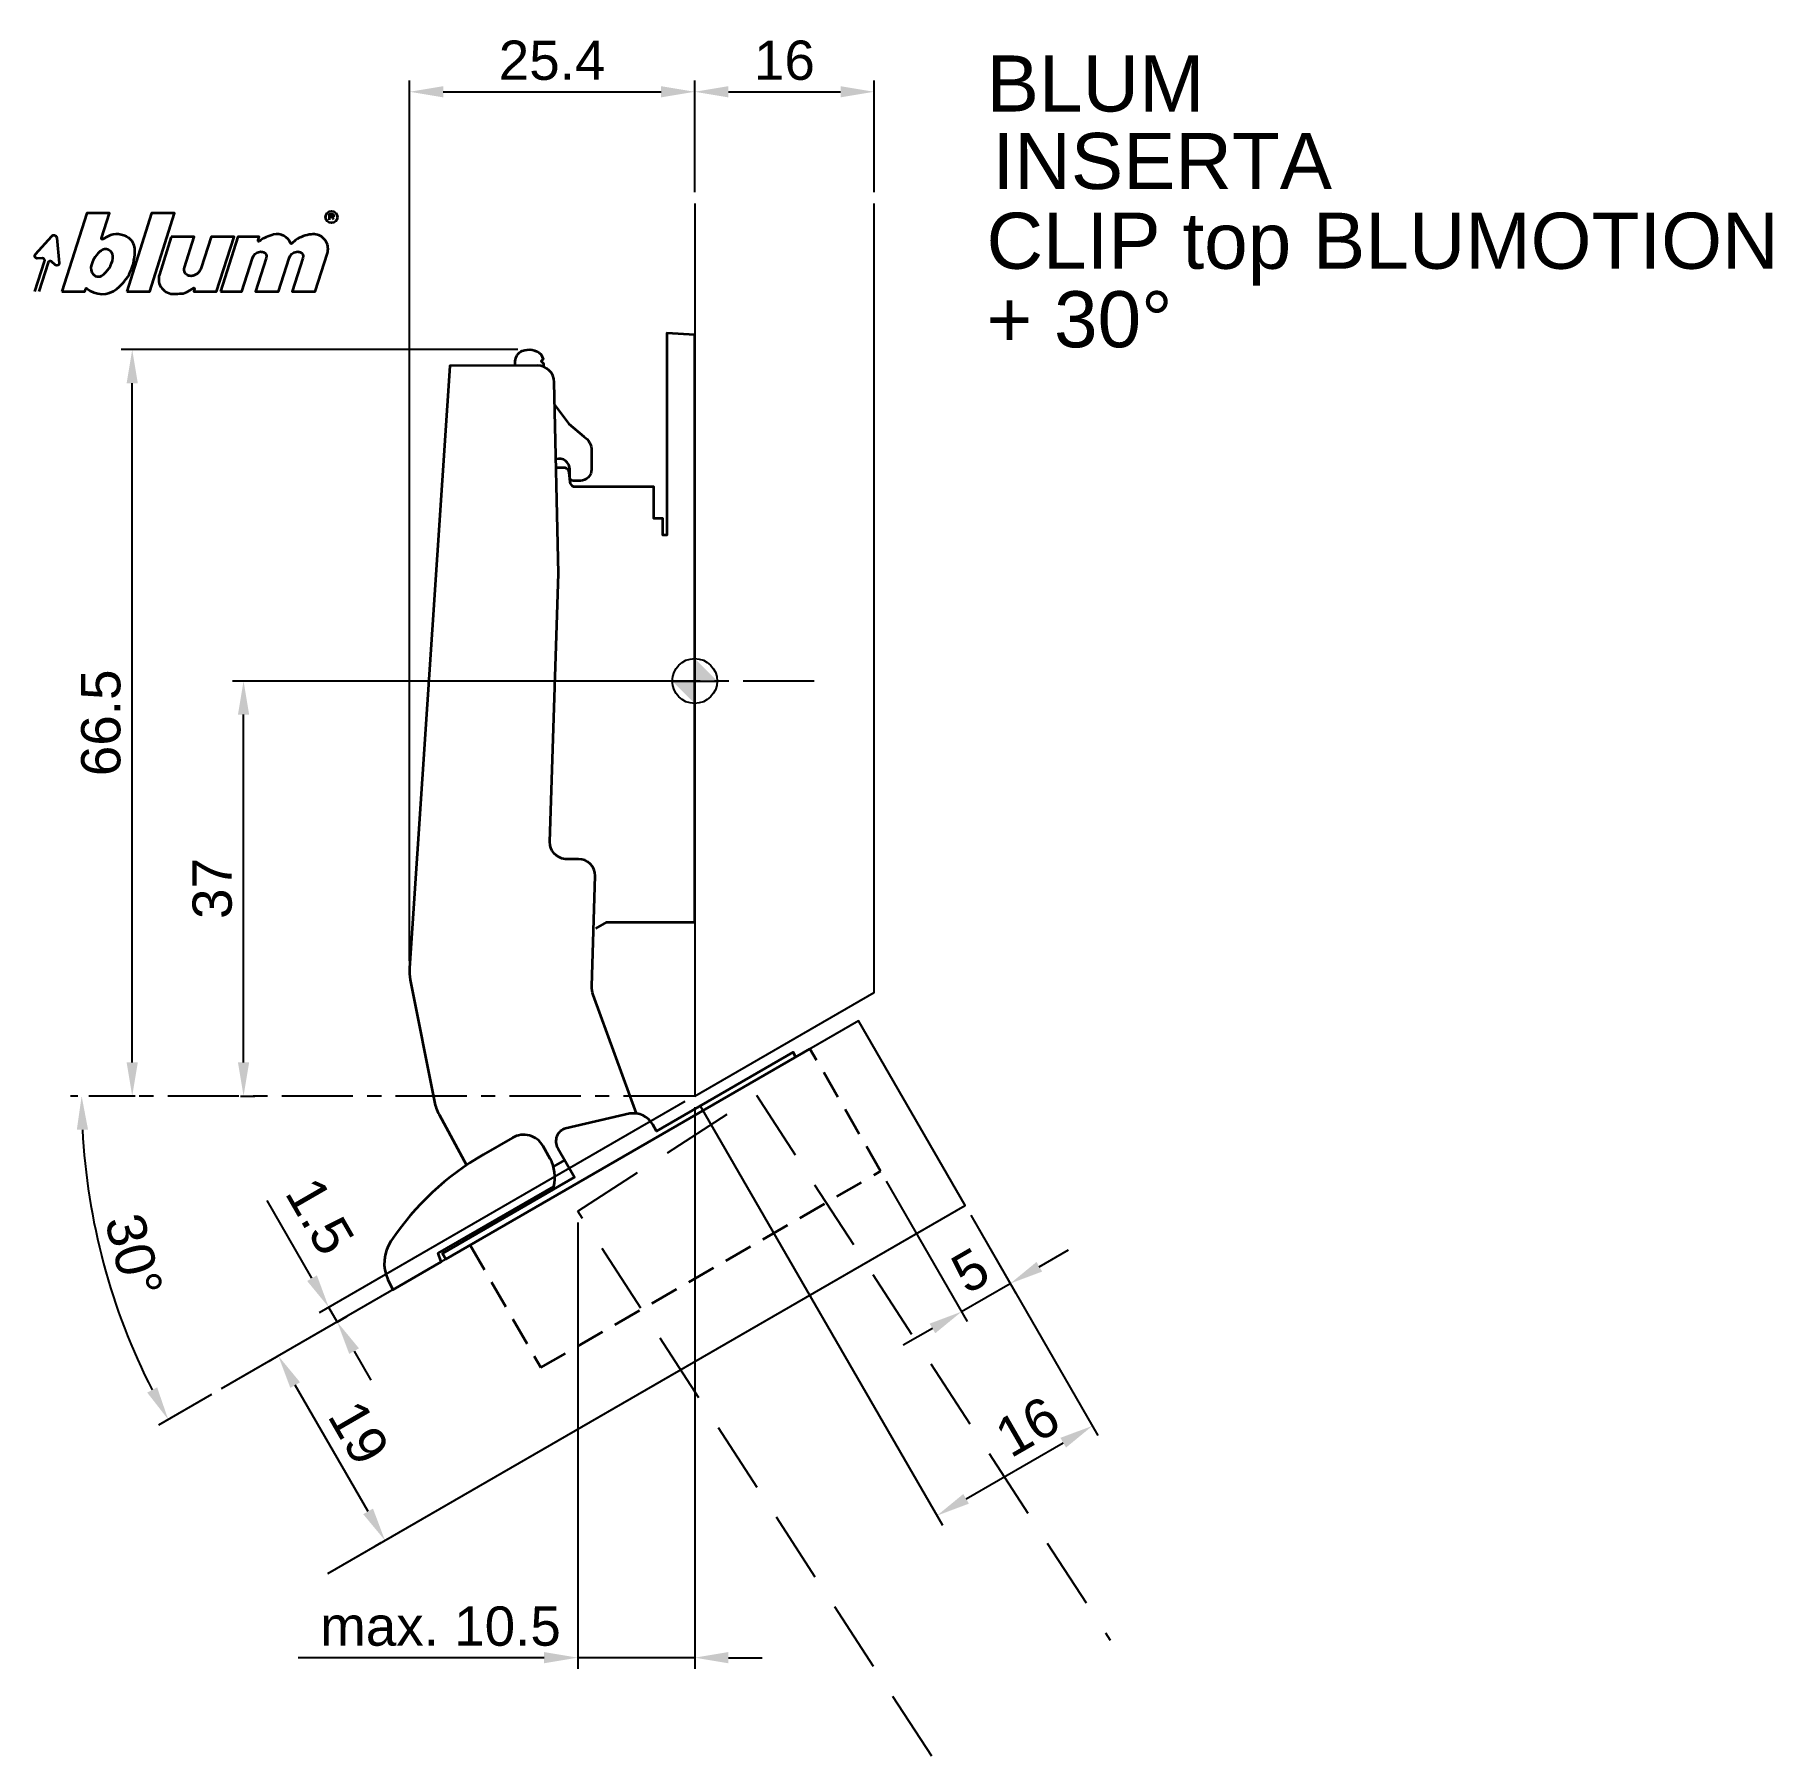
# Model space of a CAD drawing. Extents: x -59 to 96, y -96 to 58.
import ezdxf

# ---------------------------------------------------------------- set-up
doc = ezdxf.new("R2010")
doc.units = 0
doc.header["$PDMODE"] = 35
doc.header["$PDSIZE"] = 5
doc.linetypes.add('MITTE', pattern=[50.8, 31.75, -6.35, 6.35, -6.35])
doc.linetypes.add('STRICHLINIE', pattern=[19.05, 12.7, -6.35])
doc.layers.get('Defpoints').update_dxf_attribs({"linetype": 'CONTINUOUS'})
doc.layers.add('1', color=2, linetype='CONTINUOUS')
doc.layers.add('5', color=1, linetype='CONTINUOUS')
doc.layers.add('6', color=3, linetype='CONTINUOUS', lineweight=35)
doc.styles.add('Beschlag', font='ARIAL.TTF')
doc.dimstyles.new('Beschlag', dxfattribs={"dimtxt": 3.5, "dimasz": 3, "dimexe": 1, "dimexo": 1, "dimgap": 1, "dimtad": 1, "dimdec": 1, "dimdsep": 46, "dimtxsty": 'Beschlag', "dimcen": 2, "dimclrd": 256, "dimclre": 256, "dimclrt": 256, "dimadec": 1, "dimazin": 2, "dimtfac": 0.71, "dimtdec": 1, "dimtix": 1, "dimtmove": 2, "dimatfit": 0, "dimfxl": 0, "dimtolj": 1, "dimlwd": -1, "dimlwe": -1, "dimarcsym": 0})

# ---------------------------------------------------------------- blocks, each defined once
blk = doc.blocks.new('NullPunkt')
at = {"layer": '5'}
for points in [[(0, 2), (0, -2)], [(-2, 0), (2, 0)]]:
    blk.add_lwpolyline(points, dxfattribs=at)
blk.add_circle((0, 0), 2, dxfattribs=at)
for points in [[(0, 0), (-2, 0), (0, 2)], [(0, 0), (2, 0), (0, -2)]]:
    blk.add_solid(points, dxfattribs=at)
blk = doc.blocks.new('*D1')
at = {"layer": '1'}
for p, q in [((-1, 0), (-41.23, 0)), ((-40.23, -34), (-40.23, -3)), ((-40.51, -37), (-39.23, -37))]:
    blk.add_line(p, q, dxfattribs=at)
for points in [[(-40.73, -3), (-39.73, -3), (-40.23, 0)], [(-40.73, -34), (-39.73, -34), (-40.23, -37)]]:
    blk.add_solid(points, dxfattribs=at)
at = {"layer": 'Defpoints', "color": 0}
for p in [(-40.23, 0), (0, 0), (-41.51, -37)]:
    blk.add_point(p, dxfattribs=at)
at = {"layer": '1', "insert": (-43.01, -18.5), "char_height": 3.5, "attachment_point": 5, "rotation": 90, "style": 'Beschlag'}
blk.add_mtext('\\A1;37', dxfattribs=at)
blk = doc.blocks.new('*D2')
at = {"layer": '1'}
for p, q in [((-15.78, 29.54), (-51.16, 29.54)), ((-50.16, -34), (-50.16, 26.54)), ((-49.89, -37), (-51.16, -37))]:
    blk.add_line(p, q, dxfattribs=at)
for points in [[(-50.66, 26.54), (-49.66, 26.54), (-50.16, 29.54)], [(-50.66, -34), (-49.66, -34), (-50.16, -37)]]:
    blk.add_solid(points, dxfattribs=at)
at = {"layer": 'Defpoints', "color": 0}
for p in [(-50.16, 29.54), (-14.78, 29.54), (-48.89, -37)]:
    blk.add_point(p, dxfattribs=at)
at = {"layer": '1', "insert": (-52.94, -3.73), "char_height": 3.5, "attachment_point": 5, "rotation": 90, "style": 'Beschlag'}
blk.add_mtext('\\A1;66.5', dxfattribs=at)
blk = doc.blocks.new('*D3')
at = {"layer": '1'}
for p, q in [((-25.43, -24.95), (-25.43, 53.53)), ((0, 43.58), (0, 53.53)), ((-22.43, 52.53), (-3, 52.53))]:
    blk.add_line(p, q, dxfattribs=at)
for points in [[(-22.43, 53.03), (-22.43, 52.03), (-25.43, 52.53)], [(-3, 53.03), (-3, 52.03), (0, 52.53)]]:
    blk.add_solid(points, dxfattribs=at)
at = {"layer": 'Defpoints', "color": 0}
for p in [(0, 52.53), (0, 42.58), (-25.43, -25.95)]:
    blk.add_point(p, dxfattribs=at)
at = {"layer": '1', "insert": (-12.72, 55.32), "char_height": 3.5, "attachment_point": 5, "style": 'Beschlag'}
blk.add_mtext('\\A1;25.4', dxfattribs=at)
blk = doc.blocks.new('*D4')
at = {"layer": '1'}
for p, q in [((0, 43.58), (0, 53.53)), ((16, 43.58), (16, 53.53)), ((3, 52.53), (13, 52.53))]:
    blk.add_line(p, q, dxfattribs=at)
for points in [[(3, 53.03), (3, 52.03), (0, 52.53)], [(13, 53.03), (13, 52.03), (16, 52.53)]]:
    blk.add_solid(points, dxfattribs=at)
at = {"layer": 'Defpoints', "color": 0}
for p in [(16, 52.53), (0, 42.58), (16, 42.58)]:
    blk.add_point(p, dxfattribs=at)
at = {"layer": '1', "insert": (8, 55.32), "char_height": 3.5, "attachment_point": 5, "style": 'Beschlag'}
blk.add_mtext('\\A1;16', dxfattribs=at)
blk = doc.blocks.new('*D5')
at = {"layer": '1'}
for p, q in [((0, -38), (0, -88.07)), ((-10.43, -48.26), (-10.43, -88.07)), ((-13.43, -87.07), (-16.43, -87.07)), ((0, -87.07), (-10.43, -87.07)), ((3, -87.07), (6, -87.07))]:
    blk.add_line(p, q, dxfattribs=at)
for points in [[(-13.43, -86.57), (-13.43, -87.57), (-10.43, -87.07)], [(3, -86.57), (3, -87.57), (0, -87.07)]]:
    blk.add_solid(points, dxfattribs=at)
at = {"layer": 'Defpoints', "color": 0}
for p in [(0, -37), (-10.43, -47.26), (-10.43, -87.07)]:
    blk.add_point(p, dxfattribs=at)
at = {"layer": '1', "insert": (-22.67, -84.28), "char_height": 3.5, "attachment_point": 5, "style": 'Beschlag'}
blk.add_mtext('\\A1;max. 10.5', dxfattribs=at)
blk = doc.blocks.new('*D6')
at = {"layer": '1'}
for p, q in [((17.08, -44.58), (24.3, -57.09)), ((24.61, -47.62), (28.63, -54.59)), ((30.73, -52.22), (33.33, -50.72)), ((23.8, -56.22), (28.13, -53.72)), ((21.2, -57.72), (18.6, -59.22))]:
    blk.add_line(p, q, dxfattribs=at)
for points in [[(30.48, -51.79), (30.98, -52.65), (28.13, -53.72)], [(20.95, -57.29), (21.45, -58.15), (23.8, -56.22)]]:
    blk.add_solid(points, dxfattribs=at)
at = {"layer": 'Defpoints', "color": 0}
for p in [(16.58, -43.71), (24.11, -46.75), (28.13, -53.72)]:
    blk.add_point(p, dxfattribs=at)
at = {"layer": '1', "insert": (24.58, -52.56), "char_height": 3.5, "attachment_point": 5, "rotation": 30.004, "style": 'Beschlag'}
blk.add_mtext('\\A1;5', dxfattribs=at)
blk = doc.blocks.new('*D7')
at = {"layer": '1'}
for p, q in [((0.5, -37.87), (22.1, -75.27)), ((24.61, -47.62), (35.96, -67.27)), ((24.2, -72.91), (32.86, -67.91))]:
    blk.add_line(p, q, dxfattribs=at)
for points in [[(32.61, -67.47), (33.11, -68.34), (35.46, -66.41)], [(23.95, -72.48), (24.45, -73.34), (21.6, -74.41)]]:
    blk.add_solid(points, dxfattribs=at)
at = {"layer": 'Defpoints', "color": 0}
for p in [(0, -37), (24.11, -46.75), (35.46, -66.41)]:
    blk.add_point(p, dxfattribs=at)
at = {"layer": '1', "insert": (29.67, -66.48), "char_height": 3.5, "attachment_point": 5, "rotation": 30.004, "style": 'Beschlag'}
blk.add_mtext('\\A1;16', dxfattribs=at)
blk = doc.blocks.new('*D8')
at = {"layer": '1'}
for p, q in [((-37.18, -60.2), (-37.99, -60.67)), ((-29.12, -74.03), (-35.63, -62.77)), ((-28, -76.84), (-28.49, -77.12))]:
    blk.add_line(p, q, dxfattribs=at)
for points in [[(-35.19, -62.52), (-36.06, -63.02), (-37.13, -60.17)], [(-28.69, -73.78), (-29.56, -74.28), (-27.62, -76.62)]]:
    blk.add_solid(points, dxfattribs=at)
at = {"layer": 'Defpoints', "color": 0}
for p in [(-37.13, -60.17), (-36.31, -59.7), (-27.14, -76.34)]:
    blk.add_point(p, dxfattribs=at)
at = {"layer": '1', "insert": (-29.96, -67), "char_height": 3.5, "attachment_point": 5, "rotation": 300.004, "style": 'Beschlag'}
blk.add_mtext('\\A1;19', dxfattribs=at)
blk = doc.blocks.new('*D9')
at = {"layer": '1'}
for p, q in [((-0.87, -37.5), (-33.49, -56.34)), ((-34.13, -53.24), (-35.63, -50.64)), ((-31.88, -57.14), (-32.63, -55.84)), ((-31.89, -57.15), (-31.01, -56.64)), ((-30.38, -59.74), (-28.88, -62.34))]:
    blk.add_line(p, q, dxfattribs=at)
for points in [[(-33.69, -52.99), (-34.56, -53.49), (-32.63, -55.84)], [(-29.94, -59.49), (-30.81, -59.99), (-31.88, -57.14)]]:
    blk.add_solid(points, dxfattribs=at)
at = {"layer": 'Defpoints', "color": 0}
for p in [(0, -37), (-32.63, -55.84), (-32.76, -57.65)]:
    blk.add_point(p, dxfattribs=at)
at = {"layer": '1', "insert": (-33.42, -47.71), "char_height": 3.5, "attachment_point": 5, "rotation": 300.004, "style": 'Beschlag'}
blk.add_mtext('\\A1;1.5', dxfattribs=at)
blk = doc.blocks.new('Logo_BLUM')
at = {"layer": '6', "color": 20, "linetype": 'Continuous'}
for points in [[(2.39, 0), (4.43, 0), (4.52, 0.26, -0.512391), (4.62, 0.29, 0.357881), (7.3, 0.25, 0.116336), (8.5, 1.76, 0.127435), (8.89, 3.85, 0.227045), (8.36, 4.79, 0.273775), (6.5, 4.93), (6.04, 4.67, -0.689828), (5.94, 4.76), (6.65, 7), (4.61, 7)], [(12.15, 4.9), (11.09, 1.53, 0.527578), (12.44, -0.2, -0.003338), (13.06, -0.17, 0.131781), (13.63, 0.02), (14.12, 0.32, -0.706223), (14.22, 0.24), (14.15, 0), (16.19, 0), (17.75, 4.9), (15.7, 4.9), (14.81, 2.11, -0.253672), (14.11, 1.42, -0.127823), (13.72, 1.42, -0.447747), (13.33, 2.15), (14.2, 4.9)], [(16.53, 0), (18.44, 0), (19.39, 3, -0.282196), (20.04, 3.56, -0.141376), (20.38, 3.52, -0.3938), (20.62, 2.99), (19.67, 0), (21.72, 0), (22.67, 3, -0.282189), (23.31, 3.56, -0.141385), (23.65, 3.52, -0.393792), (23.89, 2.99), (22.94, 0), (24.99, 0), (26.07, 3.42, 0.424526), (25.18, 5.07, 0.098115), (24.64, 5.11, 0.114777), (23.24, 4.6), (22.89, 4.28, -0.522588), (22.79, 4.31, 0.36711), (21.28, 5.09, 0.102012), (20, 4.5, -0.748324), (19.89, 4.58), (20, 4.9), (18.08, 4.9)], [(5.59, 3.39, 0.16703), (4.99, 2.14, 0.322673), (5.41, 1.39, 0.260102), (5.93, 1.42, 0.211929), (6.95, 3, 0.250706), (6.73, 3.62, 0.316796), (6.01, 3.72, 0.086595)]]:
    blk.add_lwpolyline(points, format="xyb", close=True, dxfattribs=at)
blk.add_lwpolyline([(8.18, 0), (10.23, 0), (12.45, 7), (10.4, 7)], close=True, dxfattribs=at)
for points in [[(26.26, 6.4), (26.26, 6.9), (26.52, 6.9, -0.975005), (26.53, 6.67, 0.014563), (26.45, 6.67), (26.26, 6.67), (26.45, 6.67), (26.52, 6.6), (26.57, 6.53), (26.62, 6.42)], [(0, 0), (0.86, 2.7, 0.480207), (0.67, 2.98), (0.19, 2.97, -0.689229), (0.05, 3.33), (1.49, 4.95, -0.685285), (1.94, 4.79), (2.15, 2.54, -0.636083), (1.84, 2.36), (1.47, 2.68, 0.560356), (1.16, 2.59), (0.34, 0)]]:
    blk.add_lwpolyline(points, format="xyb", dxfattribs=at)
blk.add_circle((26.44, 6.65), 0.527, dxfattribs=at)
blk = doc.blocks.new('*D13')
at = {"layer": '1'}
for p, q in [((-55.02, -37), (-55.67, -37)), ((-43.09, -63.61), (-47.81, -66.34))]:
    blk.add_line(p, q, dxfattribs=at)
blk.add_arc((3, -37), 57.68, 182.9806, 207.0234, dxfattribs=at)
for points in [[(-55.1, -40.01), (-54.1, -39.99), (-54.67, -37)], [(-47.94, -62.97), (-48.82, -63.44), (-46.95, -65.84)]]:
    blk.add_solid(points, dxfattribs=at)
at = {"layer": 'Defpoints', "color": 0}
for p in [(14.61, -30.3), (-54.02, -37), (0, -37), (-53.8, -47.02), (-42.22, -63.11)]:
    blk.add_point(p, dxfattribs=at)
at = {"layer": '1', "insert": (-50.02, -51.21), "char_height": 3.5, "attachment_point": 5, "rotation": 285.002, "style": 'Beschlag'}
blk.add_mtext('\\A1;30°', dxfattribs=at)

msp = doc.modelspace()

# ---------------------------------------------------------------- linework, layer by layer
at = {"layer": '1'}
for p, q in [((-35.63, -50.64), (-38.13, -46.31)), ((-16.43, -87.07), (-35.36, -87.07))]:
    msp.add_line(p, q, dxfattribs=at)
at = {"layer": '5', "linetype": 'MITTE', "ltscale": 0.2}
msp.add_line((10.66, 0), (-11.98, 0), dxfattribs=at)
at = {"layer": '5'}
for points in [[(0, 42.58), (0, -37), (16, -27.76), (16, 42.58)], [(-32.72, -79.57), (24.11, -46.75), (14.61, -30.3), (-42.22, -63.11)]]:
    msp.add_lwpolyline(points, dxfattribs=at)
at = {"layer": '5', "linetype": 'MITTE', "ltscale": 0.2}
msp.add_lwpolyline([(0, -37), (-54.02, -37)], dxfattribs=at)
at = {"layer": '5', "linetype": 'STRICHLINIE', "ltscale": 0.5}
msp.add_lwpolyline([(21.13, -95.86), (-10.43, -47.26), (5.5, -36.92), (37.06, -85.51)], dxfattribs=at)
at = {"layer": '6'}
msp.add_line((-11.6, -42.71), (-12.6, -43.29), dxfattribs=at)
for points in [[(-8.82, -22.05), (-7.83, -21.5), (0, -21.5), (0, 30.87), (-2.48, 31), (-2.48, 13), (-2.85, 13), (-2.85, 14.5), (-3.65, 14.5), (-3.65, 17.3), (-10.77, 17.3, -0.253594), (-11.11, 17.76), (-11.19, 18.6, 0.34565), (-11.56, 19), (-12.36, 19)], [(-16, 28.11), (-16, 28.5, -0.303389), (-15.38, 29.43, -0.29926), (-13.7, 29.1), (-13.51, 28.69), (-13.7, 28.5), (-13.49, 28.3), (-13.48, 28.02)], [(-5.2, -38.56), (-5.2, -38.56), (-9.06, -27.97, -0.096289), (-9.18, -27.21), (-9.18, -27.21), (-8.87, -17.36, 0.412932), (-10.37, -15.87), (-11.55, -15.87, -0.398035), (-12.92, -14.33), (-12.16, 9.57), (-12.52, 26.65, 0.409111), (-14.02, 28.12), (-21.84, 28.09), (-25.42, -25.59, 0.065483), (-25.36, -26.63), (-23.21, -37.51, 0.076128), (-22.8, -38.65), (-20.34, -43.16)], [(-12.47, 24.58), (-11.24, 22.93), (-9.88, 21.8, -0.253101), (-9.2, 20.55), (-9.2, 18.85, -0.414214), (-10.2, 17.85), (-10.84, 17.85, -0.414214), (-11.14, 18.15, -0.000536), (-11.14, 18.85, 0.501542), (-12.37, 19.78, -2.230002)], [(9.02, -33.53), (8.77, -33.09), (-3.4, -40.12), (-3.73, -39.55, 0.312987), (-5.79, -38.57), (-11.52, -39.88, 0.486363), (-12.22, -41.64), (-10.72, -44.23), (-10.73, -44.23), (-22.5, -51.03), (-22.2, -51.55), (10.28, -32.8)]]:
    msp.add_lwpolyline(points, format="xyb", dxfattribs=at)
at = {"layer": '6', "linetype": 'STRICHLINIE', "ltscale": 0.2}
msp.add_lwpolyline([(-20.03, -50.3), (-13.73, -61.21), (16.58, -43.71), (10.28, -32.8)], dxfattribs=at)
at = {"layer": '6', "flags": 128}
msp.add_lwpolyline([(-13.52, -41.46, 0.414214), (-16.25, -40.72), (-18.83, -42.21, 0.114125), (-27.09, -49.94, 0.262579), (-27.36, -53.37), (-26.93, -54.28), (-22.61, -51.78), (-22.88, -51.02), (-12.57, -45.07, 0.191102), (-12.89, -42.59), (-13.52, -41.46)], format="xyb", dxfattribs=at)

# ---------------------------------------------------------------- block references
at = {"layer": '5', "rotation": 90}
msp.add_blockref('NullPunkt', (0, 0), dxfattribs=at)
at = {"layer": '6'}
msp.add_blockref('Logo_BLUM', (-58.83, 34.71), dxfattribs=at)

# ---------------------------------------------------------------- texts
at = {"layer": '1', "linetype": 'Continuous', "style": 'Beschlag'}
for s, p in [('BLUM', (26.04, 50.77)), ('CLIP top BLUMOTION', (26.02, 36.75)), ('+ 30%%D', (26.02, 29.75))]:
    msp.add_text(s, height=5, dxfattribs=at).set_placement(p)
at = {"layer": '1', "insert": (26.56, 48.86), "char_height": 5, "width": 110.7908, "attachment_point": 1, "style": 'Beschlag'}
msp.add_mtext('INSERTA', dxfattribs=at)

# ---------------------------------------------------------------- dimensions: what is measured, and where the dimension line sits
at = {"layer": '1'}
for base, p1, p2, angle, picture, middle in [((0, 52.53), (-25.43, -25.95), (0, 42.58), 180, '*D3', (-12.72, 55.32)), ((16, 52.53), (0, 42.58), (16, 42.58), 180, '*D4', (8, 55.32)), ((-50.16, 29.54), (-48.89, -37), (-14.78, 29.54), 90, '*D2', (-52.94, -3.73)), ((-40.23, 0), (-41.51, -37), (0, 0), 90, '*D1', (-43.01, -18.5)), ((28.13, -53.72), (16.58, -43.71), (24.11, -46.75), 30.004, '*D6', (24.58, -52.56)), ((-37.13, -60.17), (-27.14, -76.34), (-36.31, -59.7), 120.004, '*D8', (-29.96, -67))]:
    dim = msp.add_linear_dim(base=base, p1=p1, p2=p2, angle=angle, dimstyle='Beschlag', dxfattribs=at)
    dim.commit()
    dim.dimension.update_dxf_attribs({"geometry": picture, "text_midpoint": middle})
dim = msp.add_angular_dim_2l(base=(-53.8, -47.02), line1=((0, -37), (-54.02, -37)), line2=((14.61, -30.3), (-42.22, -63.11)), dimstyle='Beschlag', dxfattribs=at)
dim.commit()
dim.dimension.update_dxf_attribs({"geometry": '*D13', "text_midpoint": (-50.02, -51.21)})
for base, p1, p2, angle, picture, middle in [((-32.63, -55.84), (-32.76, -57.65), (0, -37), 120.004, '*D9', (-33.42, -47.71)), ((35.46, -66.41), (0, -37), (24.11, -46.75), 30.004, '*D7', (29.67, -66.48))]:
    dim = msp.add_linear_dim(base=base, p1=p1, p2=p2, angle=angle, dimstyle='Beschlag', dxfattribs=at)
    dim.commit()
    dim.dimension.update_dxf_attribs({"geometry": picture, "text_midpoint": middle, "dimtype": 160})
dim = msp.add_linear_dim(base=(-10.43, -87.07), p1=(0, -37), p2=(-10.43, -47.26), angle=180, text='max. 10.5', dimstyle='Beschlag', dxfattribs=at)
dim.commit()
dim.dimension.update_dxf_attribs({"geometry": '*D5', "text_midpoint": (-22.67, -84.28), "dimtype": 160})

doc.saveas('drawing.dxf')
